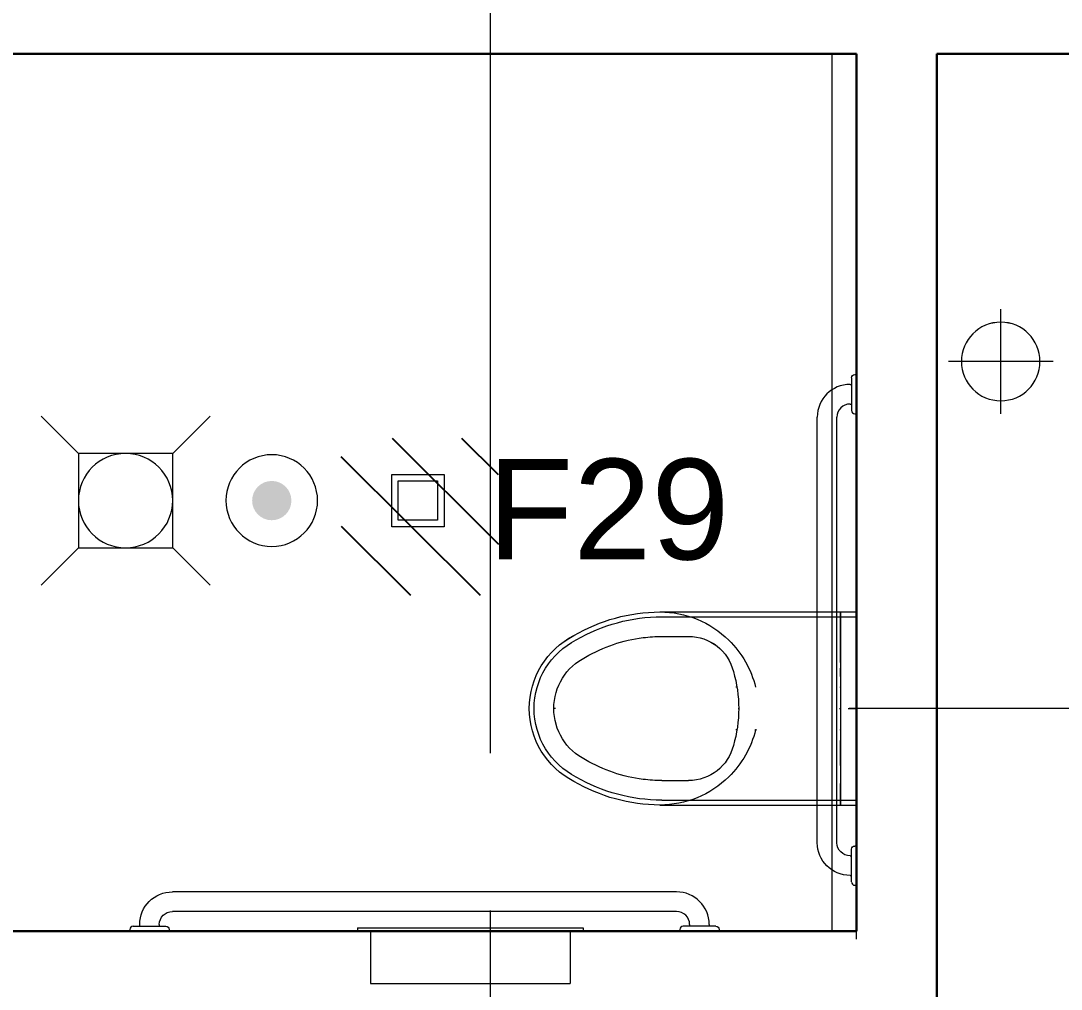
# Model space of a CAD drawing. Header units: inches. Extents: x -26575 to 27, y -11337 to 2257.
# Drawn here: x -23616.9 to -23537.4, y 691.2 to 765.2 of the extents above; entities that cross this region are included whole.
import ezdxf

# ---------------------------------------------------------------- set-up
doc = ezdxf.new("R2010")
doc.units = ezdxf.units.IN
doc.header["$LTSCALE"] = 48
doc.header["$MEASUREMENT"] = 0
for name, pattern in [('A106$0$CENTER', [2, 1.25, -0.25, 0.25, -0.25]), ('A106$0$DGN Style 4', [381.581252, 190.671456, -95.335728, 0.238339, -95.335728]), ('A112$0$CENTER', [2, 1.25, -0.25, 0.25, -0.25])]:
    doc.linetypes.add(name, pattern=pattern)
for name, color, linetype in [('A106$0$A-FLOR-PFIX', 8, 'Continuous'), ('A106$0$A-FLOR-SLEEVE', 8, 'Continuous'), ('A106$0$A-FLOR-SPCL', 8, 'Continuous'), ('A106$0$A-GRID-GRDP0-15', 8, 'Continuous'), ('A106$0$A-WALL-FULL-INTR', 8, 'Continuous'), ('A106$0$Level 30', 8, 'Continuous'), ('A112$0$A-FLOR-PFIX', 8, 'Continuous'), ('A112$0$A-FLOR-SLEEVE', 8, 'Continuous'), ('A112$0$A-FLOR-SPCL', 8, 'Continuous'), ('A112$0$A-GRID-GRDP0-15', 8, 'Continuous'), ('A112$0$A-WALL-FULL-INTR', 8, 'Continuous'), ('A112$0$Level 30', 8, 'Continuous'), ('A612$0$A-CLNG-AVDC', 8, 'Continuous'), ('A612$0$A-CLNG-LITE', 3, 'Continuous'), ('A612$0$A-CLNG-MECH-RTRN', 8, 'Continuous'), ('A612$0$A-FLOR-SLEEVE', 8, 'Continuous'), ('E-Emer-lite', 1, 'Continuous'), ('E-TEXT', 6, 'Continuous'), ('XREF', 7, 'Continuous')]:
    doc.layers.add(name, color=color, linetype=linetype)
doc.styles.add('M08', font='arial.ttf', dxfattribs={"height": 7.68})

# ---------------------------------------------------------------- blocks, each defined once
blk = doc.blocks.new('*D362', base_point=(0, 0))
at = {"layer": 'A106$0$A-FLOR-SLEEVE', "linetype": 'Continuous', "lineweight": 0}
for p, q in [((0, -4), (0, 4)), ((4, 0), (-4, 0))]:
    blk.add_line(p, q, dxfattribs=at)
blk = doc.blocks.new('*U361')
at = {"layer": 'A106$0$A-FLOR-SLEEVE', "linetype": 'Continuous', "lineweight": 13, "extrusion": (0, 0, -1)}
blk.add_circle((0, 0), 3, dxfattribs=at)
at = {"layer": 'A106$0$A-FLOR-SLEEVE', "linetype": 'Continuous', "lineweight": 0}
blk.add_blockref('*D362', (0, 0), dxfattribs=at)
blk = doc.blocks.new('A106$0$AFWALL_1')
at = {"layer": 'A106$0$A-FLOR-PFIX', "linetype": 'Continuous', "lineweight": 13}
for p, q in [((-15.021, 7.375), (-1.231, 7.375)), ((-1.231, 3.524), (-1.231, 7.375)), ((-1.231, 7.375), (0, 7.375)), ((-1.231, 7.375), (-1.231, 5.731)), ((0, 7), (0, 7.375)), ((0, 7.375), (0, 5.916)), ((-14.877, 7), (0, 7)), ((0, 7), (0, 0)), ((-1.231, 5.731), (-1.231, 5.478)), ((0, 5.916), (0, 5.636)), ((0, 5.636), (0, 5.103)), ((-14.876, 5.5), (-12.83, 5.5)), ((-1.231, 5.478), (-1.231, 4.995)), ((-1.231, 4.995), (-1.231, 4.354)), ((0, 5.103), (0, 4.397)), ((-1.231, 4.354), (-1.231, 3.065)), ((0, 4.397), (0, 3.107)), ((-1.231, 3.524), (-1.231, 3.279)), ((-1.231, 3.279), (-1.231, 2.597)), ((-1.231, 2.838), (-1.231, 3.065)), ((-1.231, 2.631), (-1.231, 2.838)), ((-1.231, 2.453), (-1.231, 2.631)), ((-1.231, 2.597), (-1.231, 1.625)), ((-1.231, 2.453), (-1.231, 1.748)), ((0, 2.916), (0, 3.107)), ((0, 2.742), (0, 2.916)), ((0, 2.592), (0, 2.742)), ((0, 2.592), (0, 1.847)), ((-9.135, 1.625), (-9.212, 1.625)), ((-1.231, 1.748), (-1.231, 0.909)), ((-1.231, 1.625), (-1.231, 1.592)), ((-1.231, 1.592), (-1.231, 1.498)), ((0, 1.847), (0, 0.961)), ((-1.231, 1.498), (-1.231, 1.355)), ((-1.231, 1.355), (-1.231, 0.923)), ((-1.231, 0.923), (-1.231, 0.468)), ((-1.231, 0.909), (-1.231, 0)), ((0, 0.961), (0, 0)), ((-23.122, 0), (-23.131, 0)), ((-23.094, 0), (-23.122, 0)), ((-23.052, 0), (-23.094, 0)), ((-22.994, 0), (-23.052, 0)), ((-9.048, 0), (-8.952, 0)), ((-8.942, 0), (-9, 0)), ((-8.952, 0), (-8.942, 0)), ((-1.291, 0), (-1.231, 0)), ((-1.231, 0.468), (-1.231, 0)), ((-1.231, 0), (-1.231, -0.468)), ((-1.231, 0), (-1.231, -0.909)), ((-0.641, 0), (0, 0)), ((0.643, 0), (-0.574, 0)), ((0, -7), (0, 0)), ((0, 0), (0, -0.961)), ((-1.231, -0.468), (-1.231, -0.923)), ((-1.231, -0.909), (-1.231, -1.748)), ((-1.231, -0.923), (-1.231, -1.355)), ((-1.231, -1.355), (-1.231, -1.498)), ((-1.231, -1.498), (-1.231, -1.592)), ((0, -0.961), (0, -1.847)), ((-9.135, -1.625), (-9.212, -1.625)), ((-7.762, -1.625), (-7.665, -1.625)), ((-7.655, -1.625), (-7.714, -1.625)), ((-7.665, -1.625), (-7.655, -1.625)), ((-1.231, -1.592), (-1.231, -1.625)), ((-1.231, -1.625), (-1.231, -2.597)), ((-1.231, -1.748), (-1.231, -2.453)), ((0, -1.847), (0, -2.592)), ((-1.231, -2.631), (-1.231, -2.453)), ((-1.231, -2.597), (-1.231, -3.279)), ((-1.231, -2.838), (-1.231, -2.631)), ((-1.231, -3.065), (-1.231, -2.838)), ((-1.231, -4.353), (-1.231, -3.065)), ((0, -2.742), (0, -2.592)), ((0, -2.916), (0, -2.742)), ((0, -3.107), (0, -2.916)), ((0, -4.396), (0, -3.107)), ((-1.231, -3.279), (-1.231, -3.524)), ((-1.231, -3.524), (-1.231, -7.375)), ((-1.231, -4.353), (-1.231, -4.995)), ((0, -4.396), (0, -5.103)), ((-14.876, -5.5), (-12.83, -5.5)), ((-1.231, -4.995), (-1.231, -5.478)), ((-1.231, -5.478), (-1.231, -5.731)), ((0, -5.103), (0, -5.636)), ((-1.231, -7.375), (-1.231, -5.731)), ((0, -5.636), (0, -5.916)), ((0, -7.375), (0, -5.916)), ((-14.877, -7), (0, -7)), ((0, -7), (0, -7.375)), ((-15.021, -7.375), (-1.231, -7.375)), ((-1.231, -7.375), (0, -7.375))]:
    blk.add_line(p, q, dxfattribs=at)
at = {"layer": 'A106$0$A-FLOR-PFIX', "linetype": 'Continuous', "lineweight": 13, "extrusion": (0, 0, -1)}
for centre, radius, start, end in [((14.948, -5.734), 13.108, 59.57138, 89.68529), ((15.039, -0.166), 7.54, 90.14274, 134.4461), ((14.876, -6.002), 13.001, 59.8405, 90), ((14.876, -6.002), 13.001, 59.84061, 90.00011), ((18.751, -0.001), 6.25, 360, 63.01981), ((18.751, -0.001), 5.875, 360, 63.11901), ((14.876, -6.002), 11.501, 59.6174, 82.85453), ((14.876, -6.002), 11.501, 82.85453, 90), ((12.809, 1.999), 3.5, 89.64408, 166.43423), ((15.039, -0.166), 7.54, 134.4461, 166.27416), ((18.751, -0.001), 4.375, 360, 63.65706), ((19.001, -0.001), 10.001, 163.61463, 180), ((18.751, -0.001), 6.25, 296.98019, 360), ((18.751, -0.001), 5.875, 296.88099, 360), ((18.751, -0.001), 4.375, 296.34294, 360), ((19.001, -0.001), 10.001, 180, 196.38537), ((15.039, 0.163), 7.54, 193.72584, 225.5539), ((12.809, -2.002), 3.5, 193.56577, 270.35592), ((14.876, 5.999), 11.501, 277.14547, 300.38259), ((14.876, 5.999), 13.001, 269.99989, 300.15939), ((14.876, 5.999), 13.001, 270, 300.1595), ((14.876, 5.999), 11.501, 270, 277.14547), ((15.039, 0.163), 7.54, 225.5539, 269.85726), ((14.948, 5.731), 13.108, 270.31471, 300.42862)]:
    blk.add_arc(centre, radius, start, end, dxfattribs=at)
at = {"layer": 'A106$0$A-FLOR-PFIX', "linetype": 'Continuous', "lineweight": 13}
for p in [(-1.231, 1.625), (-1.231, 0), (0, 0), (-1.231, -1.625)]:
    blk.add_point(p, dxfattribs=at)
blk = doc.blocks.new('*U396')
at = {"layer": 'A106$0$A-FLOR-SPCL', "linetype": 'Continuous', "lineweight": 13}
for p, q in [((-8.627, 0.749), (-8.627, 0.501)), ((-8.627, 0.749), (8.628, 0.749)), ((-8.627, 0.501), (8.628, 0.501)), ((-7.628, 0.5), (-7.625, -3.5)), ((7.628, 0.501), (7.627, -3.5)), ((8.628, 0.749), (8.628, 0.501)), ((-7.625, -3.5), (7.627, -3.5))]:
    blk.add_line(p, q, dxfattribs=at)
blk = doc.blocks.new('A106$0$GBPL02')
at = {"layer": 'A106$0$Level 30', "linetype": 'Continuous', "lineweight": 0}
for p, q in [((-1.75, 3), (-40.253, 3)), ((-1.75, 1.5), (-40.254, 1.5)), ((-43.505, 0.125), (-43.505, 0)), ((-43.255, 0.375), (-40.755, 0.375)), ((-42.755, 0.5), (-42.755, 0.375)), ((-41.255, 0.5), (-41.255, 0.375)), ((-40.504, 0.125), (-40.504, 0)), ((-1.5, 0.125), (-1.5, 0)), ((1.25, 0.375), (-1.25, 0.375)), ((-0.75, 0.5), (-0.75, 0.375)), ((0.75, 0.5), (0.75, 0.375)), ((1.5, 0.125), (1.5, 0))]:
    blk.add_line(p, q, dxfattribs=at)
at = {"layer": 'A106$0$Level 30', "linetype": 'Continuous', "lineweight": 0, "extrusion": (0, 0, -1)}
for centre, radius, start, end in [((40.254, 0.497), 2.5, 360, 90), ((40.254, 0.497), 1, 360, 90), ((40.754, 0.122), 0.25, 90, 180), ((-1.248, 0.122), 0.25, 90, 180)]:
    blk.add_arc(centre, radius, start, end, dxfattribs=at)
at = {"layer": 'A106$0$Level 30', "linetype": 'Continuous', "lineweight": 0}
for centre, radius, start, end in [((-1.752, 0.497), 2.5, 0, 90), ((-1.752, 0.497), 1, 0, 90), ((-43.254, 0.122), 0.25, 90, 180), ((-1.252, 0.122), 0.25, 90, 180)]:
    blk.add_arc(centre, radius, start, end, dxfattribs=at)
blk.add_point((0, 0), dxfattribs=at)
blk = doc.blocks.new('A106$0$GBPL01')
at = {"layer": 'A106$0$A-FLOR-SPCL', "linetype": 'Continuous', "lineweight": 0}
for p, q in [((-0.125, 37.5), (0, 37.5)), ((-0.5, 36.75), (-0.375, 36.75)), ((-0.375, 37.25), (-0.375, 34.75)), ((-0.5, 35.25), (-0.375, 35.25)), ((-3, 1.75), (-3, 34.25)), ((-1.5, 1.75), (-1.5, 34.25)), ((-0.125, 34.5), (0, 34.5)), ((-0.375, -1.25), (-0.375, 1.25)), ((-0.125, 1.5), (0, 1.5)), ((-0.5, 0.75), (-0.375, 0.75)), ((-0.5, -0.75), (-0.375, -0.75)), ((-0.125, -1.5), (0, -1.5))]:
    blk.add_line(p, q, dxfattribs=at)
at = {"layer": 'A106$0$A-FLOR-SPCL', "linetype": 'Continuous', "lineweight": 0, "extrusion": (0, 0, -1)}
for centre, radius, start, end in [((0.125, 37.249), 0.25, 360, 90), ((0.5, 1.747), 2.5, 270, 360), ((0.5, 1.747), 1, 270, 360), ((0.125, 1.247), 0.25, 360, 90)]:
    blk.add_arc(centre, radius, start, end, dxfattribs=at)
at = {"layer": 'A106$0$A-FLOR-SPCL', "linetype": 'Continuous', "lineweight": 0}
for centre, radius, start, end in [((-0.5, 34.249), 2.5, 90, 180), ((-0.5, 34.249), 1, 90, 180), ((-0.125, 34.749), 0.25, 180, 270), ((-0.125, -1.253), 0.25, 180, 270)]:
    blk.add_arc(centre, radius, start, end, dxfattribs=at)
blk.add_point((0, 0), dxfattribs=at)
blk = doc.blocks.new('A106$0$GBPL02_2')
at = {"layer": 'A106$0$A-FLOR-SPCL', "linetype": 'Continuous', "lineweight": 0}
for p, q in [((-1.75, 3), (-40.253, 3)), ((-1.75, 1.5), (-40.254, 1.5)), ((-43.505, 0.125), (-43.505, 0)), ((-43.255, 0.375), (-40.755, 0.375)), ((-42.755, 0.5), (-42.755, 0.375)), ((-41.255, 0.5), (-41.255, 0.375)), ((-40.504, 0.125), (-40.504, 0)), ((-1.5, 0.125), (-1.5, 0)), ((1.25, 0.375), (-1.25, 0.375)), ((-0.75, 0.5), (-0.75, 0.375)), ((0.75, 0.5), (0.75, 0.375)), ((1.5, 0.125), (1.5, 0))]:
    blk.add_line(p, q, dxfattribs=at)
at = {"layer": 'A106$0$A-FLOR-SPCL', "linetype": 'Continuous', "lineweight": 0, "extrusion": (0, 0, -1)}
for centre, radius, start, end in [((40.254, 0.497), 2.5, 360, 90), ((40.254, 0.497), 1, 360, 90), ((40.754, 0.122), 0.25, 90, 180), ((-1.248, 0.122), 0.25, 90, 180)]:
    blk.add_arc(centre, radius, start, end, dxfattribs=at)
at = {"layer": 'A106$0$A-FLOR-SPCL', "linetype": 'Continuous', "lineweight": 0}
for centre, radius, start, end in [((-1.752, 0.497), 2.5, 0, 90), ((-1.752, 0.497), 1, 0, 90), ((-43.254, 0.122), 0.25, 90, 180), ((-1.252, 0.122), 0.25, 90, 180)]:
    blk.add_arc(centre, radius, start, end, dxfattribs=at)
blk.add_point((0, 0), dxfattribs=at)
blk = doc.blocks.new('*U385')
at = {"layer": 'A106$0$A-FLOR-PFIX', "linetype": 'A106$0$DGN Style 4', "lineweight": 0}
blk.add_line((-81, 475), (81, 475), dxfattribs=at)
at = {"layer": 'A106$0$A-WALL-FULL-INTR', "linetype": 'Continuous', "lineweight": 30}
for p, q in [((32, 875), (-617.02, 875)), ((32, -319), (32, 875)), ((81, 339), (81, 875)), ((81, 875), (617, 875)), ((80.99, 339), (616.99, 339))]:
    blk.add_line(p, q, dxfattribs=at)
at = {"layer": 'A106$0$A-FLOR-PFIX', "linetype": 'Continuous', "lineweight": 13, "extrusion": (0, 0, -1), "xscale": 8, "yscale": 8, "zscale": 8}
blk.add_blockref('A106$0$AFWALL_1', (-81, 475), dxfattribs=at)
at = {"layer": 'A106$0$A-FLOR-SPCL', "linetype": 'Continuous', "lineweight": 0, "extrusion": (0, 0, -1), "xscale": 8, "yscale": 8, "zscale": 8}
for name, p in [('A106$0$GBPL01', (-81, 379)), ('A106$0$GBPL02_2', (-177, 339))]:
    blk.add_blockref(name, p, dxfattribs=at)
at = {"layer": 'A106$0$A-FLOR-SPCL', "linetype": 'Continuous', "lineweight": 13, "extrusion": (0, 0, -1), "xscale": 8, "yscale": 8, "zscale": 8}
blk.add_blockref('*U396', (-317, 335), dxfattribs=at)
at = {"layer": 'A106$0$Level 30', "linetype": 'Continuous', "lineweight": 0, "extrusion": (0, 0, -1), "xscale": 8, "yscale": 8, "zscale": 8}
blk.add_blockref('A106$0$GBPL02', (-177, 339), dxfattribs=at)
blk = doc.blocks.new('A106')
at = {"layer": 'A106$0$A-GRID-GRDP0-15', "linetype": 'A106$0$CENTER', "lineweight": 0}
blk.add_line((-23581.024, 2113.236), (-23581.024, -676.905), dxfattribs=at)
at = {"layer": 'A106$0$A-FLOR-SLEEVE', "lineweight": 13}
blk.add_blockref('*U361', (-23542.024, 739.158), dxfattribs=at)
at = {"layer": 'A106$0$A-WALL-FULL-INTR', "lineweight": 30, "extrusion": (0, 0, -1), "xscale": 0.125, "yscale": 0.125, "zscale": 0.125}
blk.add_blockref('*U385', (23542.909, 653.285), dxfattribs=at)
blk = doc.blocks.new('A112')
at = {"layer": 'A112$0$A-FLOR-PFIX', "lineweight": 13}
for p, q in [((-23568.055, 720.035), (-23554.265, 720.035)), ((-23554.265, 716.183), (-23554.265, 720.035)), ((-23554.265, 720.035), (-23553.034, 720.035)), ((-23554.265, 720.035), (-23554.265, 718.391)), ((-23553.034, 719.66), (-23553.034, 720.035)), ((-23553.034, 720.035), (-23553.034, 718.576)), ((-23567.911, 719.66), (-23553.034, 719.66)), ((-23553.034, 719.66), (-23553.034, 712.66)), ((-23554.265, 718.391), (-23554.265, 718.138)), ((-23553.034, 718.576), (-23553.034, 718.296)), ((-23567.91, 718.159), (-23565.864, 718.16)), ((-23554.265, 718.138), (-23554.265, 717.654)), ((-23554.265, 717.654), (-23554.265, 717.014)), ((-23553.034, 718.296), (-23553.034, 717.763)), ((-23553.034, 717.763), (-23553.034, 717.056)), ((-23554.265, 717.014), (-23554.265, 715.725)), ((-23553.034, 717.056), (-23553.034, 715.767)), ((-23554.265, 716.183), (-23554.265, 715.938)), ((-23554.265, 715.938), (-23554.265, 715.257)), ((-23554.265, 715.498), (-23554.265, 715.725)), ((-23554.265, 715.291), (-23554.265, 715.498)), ((-23554.265, 715.113), (-23554.265, 715.291)), ((-23554.265, 715.257), (-23554.265, 714.284)), ((-23553.034, 715.576), (-23553.034, 715.767)), ((-23553.034, 715.402), (-23553.034, 715.576)), ((-23553.034, 715.252), (-23553.034, 715.402)), ((-23553.034, 715.252), (-23553.034, 714.507)), ((-23554.265, 715.113), (-23554.265, 714.408)), ((-23554.265, 714.408), (-23554.265, 713.569)), ((-23553.034, 714.507), (-23553.034, 713.62)), ((-23562.169, 714.284), (-23562.245, 714.284)), ((-23554.265, 714.284), (-23554.265, 714.251)), ((-23554.265, 714.251), (-23554.265, 714.158)), ((-23554.265, 714.158), (-23554.265, 714.015)), ((-23554.265, 714.015), (-23554.265, 713.583)), ((-23554.265, 713.583), (-23554.265, 713.127)), ((-23554.265, 713.569), (-23554.265, 712.66)), ((-23553.034, 713.62), (-23553.034, 712.66)), ((-23554.265, 713.127), (-23554.265, 712.66)), ((-23576.155, 712.66), (-23576.165, 712.66)), ((-23576.128, 712.66), (-23576.155, 712.66)), ((-23576.085, 712.66), (-23576.128, 712.66)), ((-23576.028, 712.66), (-23576.085, 712.66)), ((-23562.082, 712.66), (-23561.986, 712.66)), ((-23561.976, 712.66), (-23562.034, 712.66)), ((-23561.986, 712.66), (-23561.976, 712.66)), ((-23554.325, 712.66), (-23554.265, 712.66)), ((-23554.265, 712.66), (-23554.265, 712.192)), ((-23554.265, 712.66), (-23554.265, 711.751)), ((-23554.265, 712.192), (-23554.265, 711.736)), ((-23553.675, 712.66), (-23553.034, 712.66)), ((-23552.391, 712.66), (-23553.608, 712.66)), ((-23553.034, 705.66), (-23553.034, 712.66)), ((-23553.034, 712.66), (-23553.034, 711.699)), ((-23554.265, 711.751), (-23554.265, 710.912)), ((-23554.265, 711.736), (-23554.265, 711.305)), ((-23554.265, 711.305), (-23554.265, 711.162)), ((-23553.034, 711.699), (-23553.034, 710.813)), ((-23562.169, 711.035), (-23562.246, 711.035)), ((-23560.796, 711.035), (-23560.699, 711.035)), ((-23560.689, 711.035), (-23560.747, 711.035)), ((-23560.699, 711.035), (-23560.689, 711.035)), ((-23554.265, 711.162), (-23554.265, 711.068)), ((-23554.265, 711.068), (-23554.265, 711.035)), ((-23554.265, 711.035), (-23554.265, 710.063)), ((-23554.265, 710.912), (-23554.265, 710.206)), ((-23553.034, 710.813), (-23553.034, 710.068)), ((-23554.265, 710.028), (-23554.265, 710.206)), ((-23554.265, 710.063), (-23554.265, 709.381)), ((-23554.265, 709.822), (-23554.265, 710.028)), ((-23554.265, 709.594), (-23554.265, 709.822)), ((-23554.265, 708.306), (-23554.265, 709.594)), ((-23553.034, 709.918), (-23553.034, 710.068)), ((-23553.034, 709.743), (-23553.034, 709.918)), ((-23553.034, 709.552), (-23553.034, 709.743)), ((-23554.265, 709.381), (-23554.265, 709.136)), ((-23554.265, 709.136), (-23554.265, 705.285)), ((-23553.034, 708.264), (-23553.034, 709.552)), ((-23554.265, 708.306), (-23554.265, 707.665)), ((-23553.034, 708.264), (-23553.034, 707.557)), ((-23554.265, 707.665), (-23554.265, 707.182)), ((-23553.034, 707.557), (-23553.034, 707.024)), ((-23567.91, 707.16), (-23565.864, 707.16)), ((-23554.265, 707.182), (-23554.265, 706.928)), ((-23554.265, 705.285), (-23554.265, 706.928)), ((-23553.034, 707.024), (-23553.034, 706.744)), ((-23553.034, 705.285), (-23553.034, 706.744)), ((-23567.911, 705.66), (-23553.034, 705.66)), ((-23553.034, 705.66), (-23553.034, 705.285)), ((-23568.054, 705.285), (-23554.265, 705.285)), ((-23554.265, 705.285), (-23553.034, 705.285))]:
    blk.add_line(p, q, dxfattribs=at)
at = {"layer": 'A112$0$A-FLOR-PFIX', "lineweight": 0}
blk.add_line((-23532.783, 712.66), (-23553.033, 712.66), dxfattribs=at)
at = {"layer": 'A112$0$A-FLOR-PFIX', "lineweight": 13, "extrusion": (0, 0, -1)}
for centre, radius, start, end in [((23567.982, 706.926), 13.108, 59.57138, 89.68529), ((23568.072, 712.494), 7.54, 90.14274, 134.4461), ((23567.91, 706.658), 13.001, 59.8405, 90), ((23567.91, 706.658), 13.001, 59.84061, 90.00011), ((23571.785, 712.658), 6.25, 0, 63.01981), ((23571.785, 712.658), 5.875, 0, 63.11901), ((23567.91, 706.658), 11.501, 59.6174, 82.85453), ((23567.91, 706.658), 11.501, 82.85453, 90), ((23565.843, 714.658), 3.5, 89.64408, 166.43423), ((23568.072, 712.494), 7.54, 134.4461, 166.27416), ((23571.785, 712.658), 4.375, 0, 63.65706), ((23572.035, 712.658), 10.001, 163.61463, 180), ((23571.785, 712.658), 6.25, 296.98019, 0), ((23571.785, 712.658), 5.875, 296.88099, 0), ((23571.785, 712.658), 4.375, 296.34294, 0), ((23572.035, 712.658), 10.001, 180, 196.38537), ((23568.072, 712.823), 7.54, 193.72584, 225.5539), ((23565.843, 710.658), 3.5, 193.56577, 270.35592), ((23567.91, 718.659), 11.501, 277.14547, 300.38259), ((23567.91, 718.659), 13.001, 269.99989, 300.15939), ((23567.91, 718.659), 13.001, 270, 300.1595), ((23567.91, 718.659), 11.501, 270, 277.14547), ((23568.072, 712.823), 7.54, 225.5539, 269.85726), ((23567.982, 718.391), 13.108, 270.31471, 300.42862)]:
    blk.add_arc(centre, radius, start, end, dxfattribs=at)
at = {"layer": 'A112$0$A-FLOR-PFIX', "lineweight": 13}
for p in [(-23554.265, 714.284), (-23554.265, 712.66), (-23553.034, 712.66), (-23554.265, 711.035)]:
    blk.add_point(p, dxfattribs=at)
at = {"layer": 'A112$0$A-FLOR-SLEEVE', "lineweight": 0}
for p, q in [((-23542.024, 735.157), (-23542.024, 743.157)), ((-23538.024, 739.157), (-23546.024, 739.157))]:
    blk.add_line(p, q, dxfattribs=at)
at = {"layer": 'A112$0$A-FLOR-SLEEVE', "lineweight": 13, "extrusion": (0, 0, -1)}
blk.add_circle((23542.024, 739.157), 3, dxfattribs=at)
at = {"layer": 'A112$0$A-FLOR-SPCL', "lineweight": 0}
for p, q in [((-23553.534, 737.409), (-23553.409, 737.409)), ((-23553.409, 737.909), (-23553.409, 735.409)), ((-23553.159, 738.159), (-23553.034, 738.159)), ((-23553.534, 735.909), (-23553.409, 735.909)), ((-23553.159, 735.159), (-23553.034, 735.159)), ((-23556.034, 702.41), (-23556.034, 734.909)), ((-23554.534, 702.41), (-23554.534, 734.909)), ((-23553.409, 699.409), (-23553.409, 701.91)), ((-23553.159, 702.16), (-23553.034, 702.16)), ((-23553.534, 701.41), (-23553.409, 701.41)), ((-23553.534, 699.909), (-23553.409, 699.909)), ((-23566.784, 698.66), (-23605.287, 698.66)), ((-23553.159, 699.159), (-23553.034, 699.159)), ((-23566.784, 697.16), (-23605.288, 697.16)), ((-23607.789, 696.16), (-23607.789, 696.035)), ((-23606.289, 696.16), (-23606.289, 696.035)), ((-23565.784, 696.16), (-23565.784, 696.034)), ((-23564.284, 696.16), (-23564.284, 696.035)), ((-23608.539, 695.785), (-23608.539, 695.66)), ((-23608.289, 696.035), (-23605.789, 696.035)), ((-23605.538, 695.785), (-23605.538, 695.66)), ((-23566.534, 695.785), (-23566.534, 695.66)), ((-23563.784, 696.035), (-23566.284, 696.035)), ((-23563.534, 695.785), (-23563.534, 695.66))]:
    blk.add_line(p, q, dxfattribs=at)
at = {"layer": 'A112$0$A-FLOR-SPCL', "lineweight": 13}
for p, q in [((-23591.161, 695.908), (-23591.161, 695.66)), ((-23591.161, 695.908), (-23573.906, 695.908)), ((-23591.161, 695.66), (-23573.906, 695.66)), ((-23590.162, 695.659), (-23590.159, 691.659)), ((-23574.906, 695.66), (-23574.907, 691.659)), ((-23573.906, 695.908), (-23573.906, 695.66)), ((-23590.159, 691.659), (-23574.907, 691.659))]:
    blk.add_line(p, q, dxfattribs=at)
at = {"layer": 'A112$0$A-FLOR-SPCL', "lineweight": 0}
for centre, radius, start, end in [((-23553.534, 734.909), 2.5, 90, 180), ((-23553.534, 734.909), 1, 90, 180), ((-23553.159, 735.409), 0.25, 180, 270), ((-23553.159, 699.407), 0.25, 180, 270), ((-23566.786, 696.157), 2.5, 0, 90), ((-23566.786, 696.157), 1, 0, 90), ((-23608.288, 695.782), 0.25, 90, 180), ((-23566.286, 695.782), 0.25, 90, 180)]:
    blk.add_arc(centre, radius, start, end, dxfattribs=at)
at = {"layer": 'A112$0$A-FLOR-SPCL', "lineweight": 0, "extrusion": (0, 0, -1)}
for centre, radius, start, end in [((23553.159, 737.909), 0.25, 0, 90), ((23553.534, 702.407), 2.5, 270, 0), ((23553.534, 702.407), 1, 270, 0), ((23553.159, 701.907), 0.25, 0, 90), ((23605.288, 696.157), 2.5, 0, 90), ((23605.288, 696.157), 1, 0, 90), ((23605.788, 695.782), 0.25, 90, 180), ((23563.786, 695.782), 0.25, 90, 180)]:
    blk.add_arc(centre, radius, start, end, dxfattribs=at)
at = {"layer": 'A112$0$A-FLOR-SPCL', "lineweight": 0}
for p in [(-23553.034, 700.66), (-23565.034, 695.66)]:
    blk.add_point(p, dxfattribs=at)
at = {"layer": 'A112$0$A-GRID-GRDP0-15', "linetype": 'A112$0$CENTER', "lineweight": 0}
blk.add_line((-23581.024, 2113.236), (-23581.024, -676.905), dxfattribs=at)
at = {"layer": 'A112$0$A-WALL-FULL-INTR', "lineweight": 30}
for p, q in [((-23553.033, 762.66), (-23620.033, 762.66)), ((-23553.033, 695.66), (-23553.033, 762.66)), ((-23546.908, 613.41), (-23546.908, 762.66)), ((-23546.908, 762.66), (-23465.781, 762.66)), ((-23553.033, 695.66), (-23620.033, 695.66))]:
    blk.add_line(p, q, dxfattribs=at)
at = {"layer": 'A112$0$Level 30', "lineweight": 0}
for p, q in [((-23566.784, 698.66), (-23605.287, 698.66)), ((-23566.784, 697.16), (-23605.288, 697.16)), ((-23607.789, 696.16), (-23607.789, 696.035)), ((-23606.289, 696.16), (-23606.289, 696.035)), ((-23565.784, 696.16), (-23565.784, 696.034)), ((-23564.284, 696.16), (-23564.284, 696.035)), ((-23608.539, 695.785), (-23608.539, 695.66)), ((-23608.289, 696.035), (-23605.789, 696.035)), ((-23605.538, 695.785), (-23605.538, 695.66)), ((-23566.534, 695.785), (-23566.534, 695.66)), ((-23563.784, 696.035), (-23566.284, 696.035)), ((-23563.534, 695.785), (-23563.534, 695.66))]:
    blk.add_line(p, q, dxfattribs=at)
at = {"layer": 'A112$0$Level 30', "lineweight": 0, "extrusion": (0, 0, -1)}
for centre, radius, start, end in [((23605.288, 696.157), 2.5, 0, 90), ((23605.288, 696.157), 1, 0, 90), ((23605.788, 695.782), 0.25, 90, 180), ((23563.786, 695.782), 0.25, 90, 180)]:
    blk.add_arc(centre, radius, start, end, dxfattribs=at)
at = {"layer": 'A112$0$Level 30', "lineweight": 0}
for centre, radius, start, end in [((-23566.786, 696.157), 2.5, 0, 90), ((-23566.786, 696.157), 1, 0, 90), ((-23608.288, 695.782), 0.25, 90, 180), ((-23566.286, 695.782), 0.25, 90, 180)]:
    blk.add_arc(centre, radius, start, end, dxfattribs=at)
blk.add_point((-23565.034, 695.66), dxfattribs=at)
blk = doc.blocks.new('*E915')
at = {"layer": 'A612$0$A-CLNG-LITE', "linetype": 'Continuous', "lineweight": 0}
h = blk.add_hatch(color=256, dxfattribs=at)
edge = h.paths.add_edge_path()
edge.add_arc((-0.01, 0), 12, 0, 360)
blk = doc.blocks.new('A612')
at = {"layer": 'A612$0$A-CLNG-AVDC', "lineweight": 0}
for p, q in [((-23612.466, 732.135, 0), (-23615.324, 734.993, 0)), ((-23605.266, 732.135, 0), (-23602.408, 734.993, 0)), ((-23612.466, 724.935, 0), (-23615.324, 722.077, 0)), ((-23605.266, 724.935, 0), (-23602.408, 722.077, 0))]:
    blk.add_line(p, q, dxfattribs=at)
blk.add_ellipse((-23608.866, 728.535, 0), major_axis=(2.546, 2.546), ratio=1, start_param=5.497787, end_param=11.780972, dxfattribs=at)
blk.add_3dface([(-23612.466, 724.935, 0), (-23605.266, 724.935, 0), (-23605.266, 732.135, 0), (-23612.466, 732.135, 0)], dxfattribs=at)
at = {"layer": 'A612$0$A-CLNG-LITE', "lineweight": 0}
for p, q in [((-23612.466, 732.135, 0), (-23615.324, 734.993, 0)), ((-23605.266, 732.135, 0), (-23602.408, 734.993, 0)), ((-23612.466, 724.935, 0), (-23615.324, 722.077, 0)), ((-23605.266, 724.935, 0), (-23602.408, 722.077, 0))]:
    blk.add_line(p, q, dxfattribs=at)
for centre, major_axis, start_param, end_param in [((-23608.866, 728.535, 0), (-2.546, 2.546), 3.926991, 10.210176), ((-23597.699, 728.535, 0), (2.475, 2.475), 5.497787, 11.780972)]:
    blk.add_ellipse(centre, major_axis=major_axis, ratio=1, start_param=start_param, end_param=end_param, dxfattribs=at)
for points in [[(-23612.466, 724.935, 0), (-23605.266, 724.935, 0), (-23605.266, 732.135, 0), (-23612.466, 732.135, 0)], [(-23588.533, 730.535, 0), (-23584.533, 730.535, 0), (-23584.533, 726.535, 0), (-23588.533, 726.535, 0)], [(-23588.033, 730.035, 0), (-23585.033, 730.035, 0), (-23585.033, 727.035, 0), (-23588.033, 727.035, 0)]]:
    blk.add_3dface(points, dxfattribs=at)
at = {"layer": 'A612$0$A-CLNG-MECH-RTRN', "lineweight": 13}
for p, q in [((-23554.908, 695.66), (-23554.906, 762.66)), ((-23553.033, 695.035, 0), (-23553.031, 762.035, 0))]:
    blk.add_line(p, q, dxfattribs=at)
at = {"layer": 'A612$0$A-FLOR-SLEEVE', "lineweight": 0}
for p, q in [((-23542.024, 735.157), (-23542.024, 743.157)), ((-23538.024, 739.157), (-23546.024, 739.157))]:
    blk.add_line(p, q, dxfattribs=at)
at = {"layer": 'A612$0$A-FLOR-SLEEVE', "lineweight": 13, "extrusion": (0, 0, -1)}
blk.add_circle((23542.024, 739.157), 3, dxfattribs=at)
at = {"layer": 'A612$0$A-CLNG-LITE', "lineweight": 0, "xscale": 0.125, "yscale": 0.125, "zscale": 1.25e-11}
blk.add_blockref('*E915', (-23597.698, 728.535, 0), dxfattribs=at)

msp = doc.modelspace()

# ---------------------------------------------------------------- hatches: boundary and pattern name
at = {"layer": 'E-Emer-lite'}
h = msp.add_hatch(dxfattribs=at)
h.set_pattern_fill('ANSI31', color=256, scale=30, angle=90.06758)
h.set_pattern_definition([(135.067582, (-26008.137, 25982.836), (-2.64852087, -2.6547763), [])])
h.paths.add_polyline_path([(-23592.363, 721.295), (-23592.42, 733.295), (-23580.42, 733.309), (-23580.363, 721.309)])

# ---------------------------------------------------------------- block references
at = {"layer": 'XREF'}
for name in ['A106', 'A112', 'A612']:
    msp.add_blockref(name, (0, 0), dxfattribs=at)

# ---------------------------------------------------------------- texts
at = {"layer": 'E-TEXT', "style": 'M08'}
msp.add_text('F29', height=7.68, dxfattribs=at).set_placement((-23581.226, 724.041))

doc.saveas('drawing.dxf')
